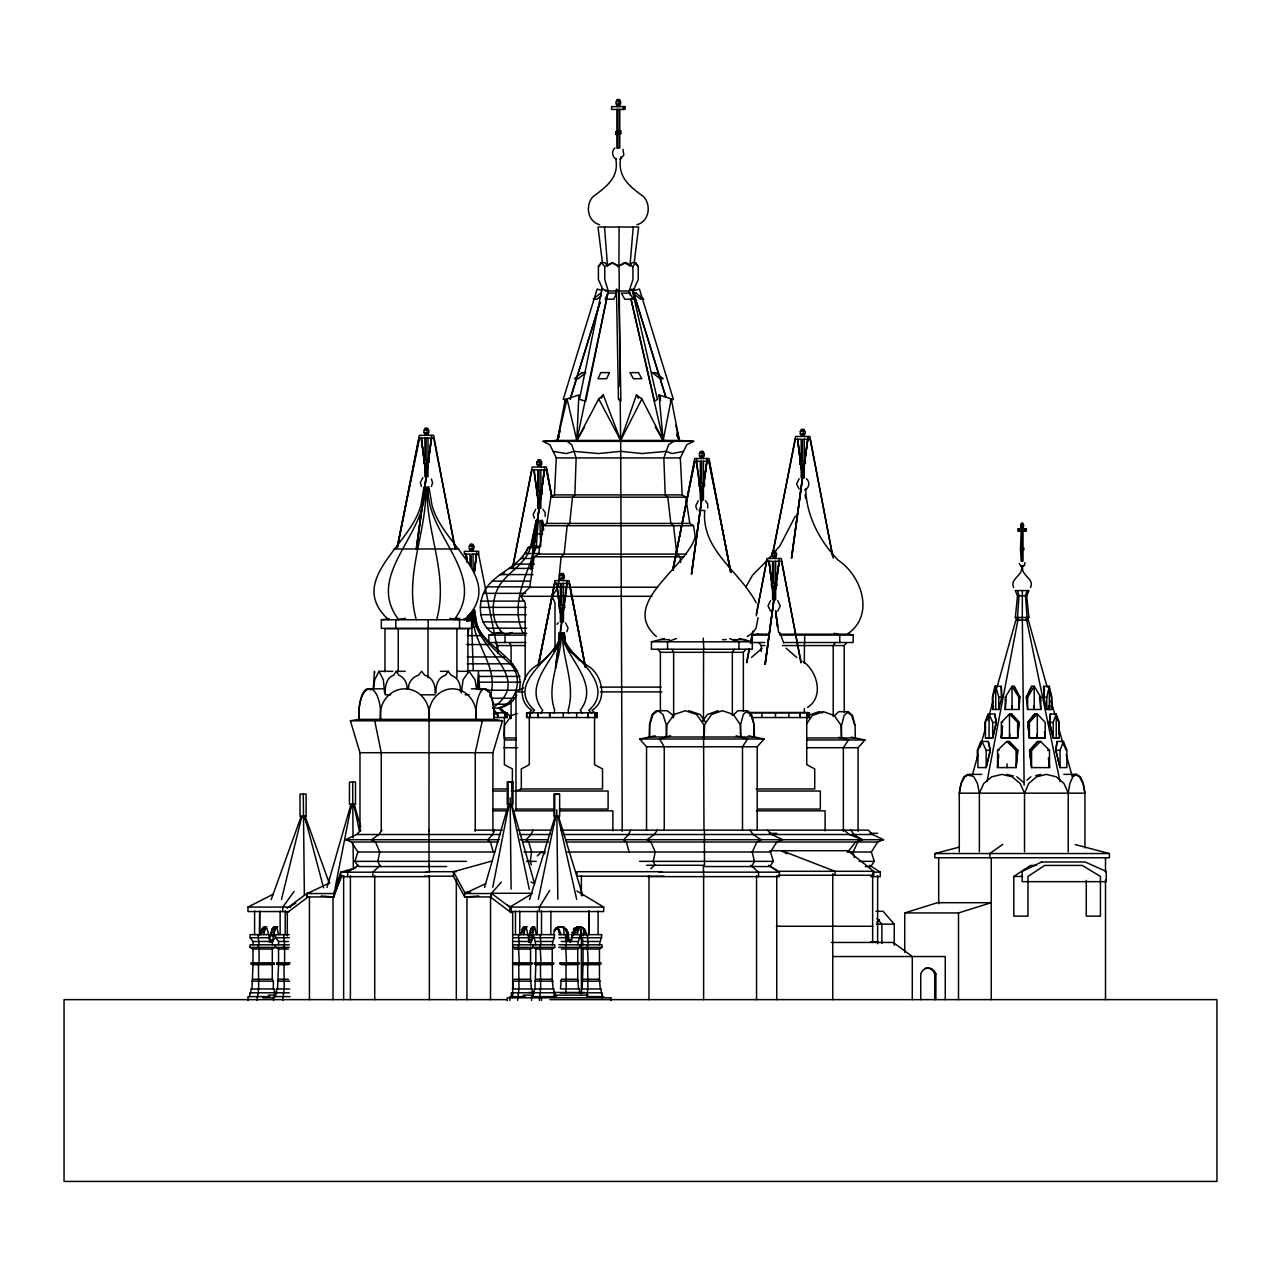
<?xml version="1.0" encoding="UTF-8"?>
<svg xmlns="http://www.w3.org/2000/svg" width="1281" height="1281" viewBox="0 0 1281 1281"><rect width="100%" height="100%" fill="white"/><g stroke="black" fill="none" stroke-linecap="round" stroke-linejoin="round"><path stroke-width="1.5" d="M619.091 227.025L618.915 265.856L611.918 262.653L604.776 266.672L604.776 279.594L608.283 290.979L576.802 440.424L567.099 441.337L571.79 444.795L576.146 457.925L574.881 494.898L572.479 497.188L569.693 523.417L567.179 525.706L564.12 554.097L561.11 556.787L558.1 587.226L552.031 596.289L554.993 602.807L554.993 649.867M373.251 689.37L374.452 671.308L374.644 672.845M477.221 689.37L478.437 671.308L479.638 689.37M491.344 893.273L491.312 897.741L511.311 912.761L511.343 908.293L491.344 893.273L532.255 893.273M649.323 737.007L649.483 724.47L652.125 714.494L656.288 710.699M841.361 737.952L841.521 725.414L844.163 715.439L848.326 711.66L852.473 715.439L855.116 725.414L855.292 737.952L806.982 737.952M1022.366 590.557L1022.286 619.972M561.286 632.766C561.927 658.994 545.578 684.006 554.705 710.282L553.952 713.245M429.055 866.548L428.959 830.136M703.573 648.81L703.461 721.283M804.452 642.085L804.34 663.286M373.54 689.37L374.692 679.795L379.016 671.308L392.787 671.308M425.788 486.956C427.39 531.663 403.579 575.329 416.293 619.748M504.074 736.159L504.458 725.414L511.599 715.439L517.22 713.549M666.536 737.007L667.001 724.47L674.142 714.494L685.367 710.699L696.592 714.494L703.733 724.47L704.198 737.007L704.646 724.47L711.563 714.494L722.436 710.699L733.308 714.494L740.226 724.47L740.674 737.007L740.658 724.47L743.3 714.494L747.447 710.699L751.595 714.494L754.237 724.47L754.413 737.007L649.579 737.007L649.787 724.47L652.974 714.494L657.97 710.699L667.145 710.699L672.157 714.494L673.214 717.808M461.304 692.989L463.065 679.795L469.054 671.308L475.043 679.795L476.628 689.37M525.178 679.266L525.178 602.807L520.839 596.289L529.742 587.226L534.177 556.787L538.612 554.097L543.112 525.706L546.811 523.417L550.894 497.188L554.449 494.898L556.306 457.925L549.885 444.795L542.984 441.337L557.267 440.424L679.362 440.424L693.645 441.337L686.744 444.795L680.323 457.925L682.181 494.898L685.719 497.188L689.802 523.417L693.517 525.706L695.615 538.965M1021.293 565.786C1024.464 575.393 1009.22 578.404 1013.671 587.531M470.255 613.567L469.759 621.125M538.244 520.342L536.307 546.266C527.452 573.984 509.39 603.463 523.032 633.31M560.245 632.766L559.685 642.309C550.414 663.67 523.785 686.312 542.728 710.282L540.726 713.245M615.713 158.7C619.588 177.707 605.673 187.17 592.863 196.794C585.129 205.52 587.499 221.533 599.684 224.719M436.084 692.989C435.364 685.751 437.894 677.489 445.484 675.151L448.254 671.308L451.024 675.151C457.781 677.313 461.096 684.422 460.311 691.18M998.604 754.189L997.547 767.607L1016.073 767.607L1017.819 750.346L1009.172 741.443L1006.802 741.443L997.547 750.346L997.547 767.607L998.588 756.094M408.559 689.37C407.774 682.805 412.482 676.992 418.583 675.151L421.625 671.308L424.651 675.151C432.53 677.249 435.876 685.399 434.98 692.989M559.573 632.766L558.788 642.309L553.664 651.148M559.525 632.766L558.724 642.309L556.995 644.551M1001.342 737.904L1002.447 726.247L1001.342 737.904L1017.642 737.904L1018.955 722.356L1011.638 713.997L1009.492 713.997L1001.342 722.356L1001.342 737.904L1017.642 737.904L1019.035 722.356L1011.638 713.997M532.031 934.65L531.407 942.127L528.749 942.127L529.373 934.65M526.747 633.31L493.025 633.31C477.429 623.623 477.221 600.709 487.132 586.858C498.597 571.518 520.07 566.218 527.916 547.676L530.75 546.266L540.79 546.266L539.845 520.342M633.23 227.025L629.98 265.856L624.455 262.653L617.522 266.672L626.009 262.653L632.942 266.672L632.942 279.594L629.147 290.979L630.028 294.87L629.115 290.899L631.933 289.058L657.361 399.368L654.559 401.209L630.909 298.649M1005.265 709.482L1005.265 697.264L1012.038 686.296L1014.152 686.296L1019.948 697.264L1018.843 709.482L1005.265 709.482L1006.209 699.01M1006.802 767.607L1007.154 763.876M1009.812 734.269L1009.492 737.952L1009.492 713.997L1017.642 722.356L1017.642 737.904M1012.39 705.735L1012.038 709.61L1012.038 686.296L1018.843 697.264L1018.843 709.482M1009.172 741.443L1017.626 750.346L1016.073 767.607L1016.073 750.346L1006.802 741.443M424.635 486.956C428.078 534.289 364.044 574.48 398.727 619.748M559.285 632.766L558.404 642.309C552.527 651.997 544.601 660.243 534.946 666.568C520.983 675.663 516.291 700.963 531.807 710.282L528.669 713.245M1017.322 619.972L1015.353 617.474L1017.498 595.745L1015.225 590.557L1028.995 590.557L1026.722 595.745L1028.867 617.474L1026.898 619.972M273.477 934.65L272.741 942.127L269.602 942.127L270.339 934.65L273.846 934.65L275.207 928.965L277.769 926.723M521.127 934.65L522.28 928.965L524.457 926.723L526.651 928.965L527.804 934.65M523.785 934.65L524.954 928.965L527.131 926.723M529.613 934.65L530.782 928.965L532.96 926.723L535.138 928.965L536.307 934.65M532.175 926.98L534.85 926.98L532.288 934.65L513.361 934.65M574.609 934.65L575.761 928.965L577.939 926.723L580.133 928.965L581.286 934.65M577.267 934.65L578.42 928.965L580.613 926.723M583.095 934.65L584.248 928.965L582.839 927.732L578.291 926.723L573.552 928.965L579.524 926.723L578.291 926.723M1059.243 737.904L1053.206 737.904L1049.443 722.356L1050.388 713.997L1056.233 713.997L1059.243 722.356L1059.243 737.904L1053.206 737.904L1049.411 722.356L1050.388 713.997M536.915 520.342L532.64 546.266L530.414 547.676C525.306 564.889 507.196 572.111 498.581 586.858C491.264 601.189 490.271 621.813 503.193 633.31M260.716 934.65L262.077 928.965L264.639 926.723L267.217 928.965L268.578 934.65M263.854 934.65L264.575 930.582L266.864 926.98L263.726 926.98M270.707 934.65L272.068 928.965L274.63 926.723L277.208 928.965L278.569 934.65M634.207 262.653L638.627 227.025L598.003 227.025L602.422 262.653M423.979 486.956L421.753 499.942C417.126 542.231 343.436 578.099 388.575 619.748M416.213 548.909L431.521 438.102L416.517 548.941M416.421 548.86L431.745 435.332M467.229 621.317L467.789 617.378M474.13 571.886L476.596 554.097L474.546 571.999M467.341 621.397L468.382 615.424M474.226 571.966L476.82 551.326M467.661 621.429L468.494 615.504M530.638 568.684L544.409 469.823L531.055 568.796M530.734 568.764L544.521 469.903M555.538 666.504L567.211 580.613M555.458 668.442L567.307 583.415M691.356 574.048L706.952 461.256L691.676 574.08M691.564 574L707.16 458.502M764.981 664.134L779.2 561.254L765.301 664.182M765.189 664.102L779.424 558.484M791.402 557.956L807.815 439.239L791.722 557.988M791.61 557.924L808.039 436.485M1063.47 741.443L1060.044 750.346L1060.044 767.607L1055.832 750.346L1057.081 741.443L1063.47 741.443L1066.897 750.346L1066.897 767.607L1060.044 767.607L1055.752 750.346L1057.081 741.443M536.387 520.342L531.167 546.266L528.461 547.676L525.306 553.52M545.162 516.435L545.162 512.48L542.936 509.278M707.704 507.868L707.704 503.913L705.479 500.727M530.75 546.266L536.243 520.342M468.061 621.125L468.654 617.41M1068.242 851.849L1068.242 793.179L1069.859 783.508L1072.838 776.782L1076.6 774.381L1080.347 776.782L1083.326 783.508L1084.943 793.179L1084.943 847.942M474.562 609.724C470.687 646.633 527.26 654.191 519.333 690.235L486.059 690.235M567.771 934.65L566.842 935.803L567.643 939.902L570.365 942.127L572.639 935.803L571.726 934.65M987.027 781.49L1017.915 619.972M468.942 628.475L467.565 635.616L482.889 635.616M558.916 436.917L557.267 440.424L565.369 398.903M655.231 426.941L663.142 440.424L659.026 394.932L671.26 398.903L663.142 440.424L673.614 441.337L668.554 444.795L663.846 457.925L665.207 494.898L667.817 497.188L670.812 523.417L673.534 525.706L676.832 554.097L680.083 556.787L680.691 562.487M335.238 887.317L351.506 804.404L349.777 812.106M492.753 887.317L509.021 804.404L507.308 812.106M758.128 617.634L756.03 628.25L752.539 633.07L747.255 636.609M397.206 547.099L419.079 438.102L433.699 438.134L455.428 549.213M397.334 547.131L419.511 438.214M397.526 547.179L419.287 435.332L433.602 435.332L454.739 547.323M512.56 567.179L531.951 469.823L537.78 469.871L537.78 492.048L536.611 492.384L536.739 494.93L538.596 494.93M512.864 567.243L532.175 467.053L537.78 467.053L537.78 464.491M538.148 665.127L554.545 583.383L560.373 583.431L560.373 605.593L559.205 605.945L559.333 608.475L561.19 608.475M538.452 665.207L554.657 583.415L538.965 663.286M673.053 570.365L694.702 458.502L709.017 458.502L730.538 572.447M746.567 662.501L749.193 648.843M750.474 643.03L752.7 631.325M756.334 613.839L766.759 561.254L772.571 561.302L772.571 583.463L771.418 583.816L771.546 586.362L773.404 586.362M746.887 662.565L749.497 648.907M750.778 643.11L753.004 631.389M756.254 615.857L766.967 558.484L772.571 558.484L772.571 555.922M772.459 554.113L795.373 439.239L801.201 439.287L801.201 461.464L800.033 461.817L800.161 464.346L802.018 464.346M772.763 554.193L795.581 436.485L801.201 436.485L801.201 433.923L800.289 433.923M538.34 899.374L555.618 816.461M466.892 621.125L467.693 617.41M490.063 696.672C500.471 666.024 470.047 642.037 472.913 611.645M553.792 824.163L555.522 816.461M553.792 934.65C553.792 924.674 568.316 924.674 568.316 934.65M572.255 934.65L574.769 928.965M1046.785 709.482L1046.785 697.264L1049.331 686.296L1043.631 686.296L1043.807 697.264L1046.785 709.482L1049.331 709.61L1051.797 709.482L1051.797 697.264L1049.331 686.296L1049.331 709.61L1048.37 705.735M558.884 436.789L557.267 440.424L567.035 398.903L578.868 394.932L576.802 440.424L584.632 426.941M985.441 737.904L992.695 737.904L996.33 722.356L994.713 713.997L989.06 713.997L985.441 722.356L985.441 737.904L992.695 737.904L996.362 722.356L994.713 713.997M992.407 705.991L992.407 697.264L994.889 686.296L1001.246 686.296L1001.694 697.264L998.796 709.482L992.759 709.482L993.576 705.991M988.227 741.443L990.245 750.346L986.162 767.607L977.915 767.607L977.915 750.346L982.047 741.443L988.227 741.443L990.341 750.346L986.162 767.607L986.162 750.346L982.047 741.443M281.484 899.374L301.82 816.461M436.597 619.748C449.311 575.329 425.5 531.663 427.101 486.956M998.796 709.482L998.796 697.264L995.737 686.296L992.759 697.264L992.759 709.482M972.087 775.854L978.043 754.685M980.205 746.983L985.617 727.736M987.795 720.05L993.207 700.803M996.986 687.321L1015.929 619.972L1028.275 619.972L1047.217 687.321M327.007 887.477L350.978 804.404L354.213 804.404L360.746 827.062M484.538 887.477L508.509 804.404M492.913 831.369L492.913 752.716L502.504 720.787L493.938 719.346L358.952 719.346L350.386 720.787L359.977 752.716L359.977 831.369M529.597 899.534L555.073 816.461L559.653 816.461L559.653 794.076L553.92 794.076L553.92 816.461M570.237 399.304L600.084 302.316L570.157 398.807M557.267 440.424L560.197 430.96M582.839 939.902L582.15 942.127L581.222 937.18M446.653 866.548L358.456 866.548L354.917 861.36L357.831 852.009L351.474 842.001L345.662 839.712L356.598 834.507L360.906 830.136M1027.154 590.557L1025.489 595.745L1027.074 617.474L1025.633 619.972M427.518 872.153L340.73 872.217L340.73 876.7L333.749 897.453L333.749 892.969L340.73 872.217L355.91 867.845M630.909 298.745L663.142 440.424L641.893 398.903L636.449 394.932L620.661 440.424L622.246 831.353M271.156 899.678L301.179 816.461L305.198 816.461L329.233 883.041M987.987 713.997L984.977 722.356L984.977 732.075M1053.206 737.904L1053.206 722.356L1056.233 713.997L1056.233 737.952M528.124 934.65L528.749 942.127M581.11 935.803L581.526 934.65M1030.532 587.531C1035 578.404 1019.756 575.393 1022.927 565.786M980.75 741.443L977.323 750.346L977.323 759.937M333.765 895.147L342.123 875.307M268.866 934.65L269.602 942.127M1024.528 851.849L1024.528 793.179L1028.755 783.508L1036.569 776.782L1046.385 774.381L1056.201 776.782L1064.015 783.508L1068.242 793.179M494.69 830.136L492.737 834.507L487.789 839.712L490.415 842.001L493.297 852.009M532.976 830.136L531.023 834.507L526.059 839.712L528.701 842.001L531.583 852.009L530.254 861.36L531.327 864.819M630.588 830.136L628.619 834.507L623.671 839.712L626.297 842.001L629.179 852.009M979.389 851.849L979.389 793.179L983.744 783.508L991.814 776.782L1001.95 774.381L1012.086 776.782L1020.156 783.508L1024.528 793.179M850.856 830.136L854.027 834.507L862.049 839.712L857.79 842.001L853.114 852.009L854.411 857.613M534.946 988.948L535.842 964.689L534.257 962.832L553.824 962.832L552.239 964.689L535.842 964.689M579.476 992.791L579.476 988.948L560.454 988.948L561.334 979.26L577.731 979.26L578.612 988.948M582.166 988.948L583.047 964.689L581.462 962.832L601.029 962.832L599.444 964.689L583.047 964.689M1026.513 697.264L1031.701 686.296L1034.231 686.296L1040.796 697.264L1040.796 709.482L1027.634 709.482L1026.321 697.264L1031.701 686.296M695.071 537.363C686.024 567.947 618.643 603.799 656.464 636.609M431.409 486.492L432.578 482.729L431.409 478.966M566.875 631.757L568.043 628.01L565.513 622.838M795.325 516.163L779.937 545.866L774.957 551.535M751.787 866.548L754.397 861.36L752.251 852.009L756.911 842.001L761.17 839.712L753.148 834.507L749.993 830.136M556.354 645.96C543.544 664.118 508.093 686.84 534.561 710.282L531.711 713.245M641.893 398.903L620.661 440.424L598.723 398.903L603.255 394.932L620.661 440.424L620.164 398.583M598.723 398.903L576.802 440.424L567.035 398.903M496.019 712.476L492.865 707.865C502.504 709.306 512.496 703.749 516.739 695.055M251.957 988.948L252.998 964.689L251.14 963.985L251.14 962.832L274.166 962.832L274.166 963.985L272.293 964.689L252.998 964.689M277.513 988.948L278.553 964.689L276.68 963.985L276.68 962.832L289.858 962.832M745.958 586.81L752.571 575.153L767.495 560.037M601.285 398.295L603.255 394.932M1027.634 709.482L1027.634 697.264L1034.231 686.296L1034.231 709.61L1033.815 705.735M549.629 890.503L539.429 907.076L539.429 911.56M734.221 649.307L732.332 652.301L732.332 715.374M835.084 642.582L833.21 645.576L833.21 716.367M704.39 830.136L704.47 866.548L769.849 866.548L773.404 861.36L770.489 852.009L776.846 842.001L782.643 839.712L771.706 834.507L767.399 830.136M865.299 866.548L870.728 866.548L874.266 861.36L871.352 852.009L877.709 842.001L883.506 839.712L872.585 834.507L868.278 830.136L560.854 830.136M531.327 940.222L532.96 937.724L513.361 937.724M552.239 944.802L554.673 934.65L533.392 934.65L535.842 944.802M577.731 944.802L580.165 934.65L571.07 934.65M599.444 944.802L601.878 934.65L580.613 934.65L583.047 944.802M602.823 289.362L598.403 279.594L598.403 266.672L601.045 262.653M629.98 265.856L632.093 262.653L635.584 262.653L638.226 266.672L638.226 279.594L633.07 290.979L665.88 396.918M632.942 266.672L635.584 262.653M381.882 830.136L378.952 834.507L371.522 839.712L375.461 842.001L379.784 852.009L377.799 861.36L380.217 866.548M657.297 830.136L654.367 834.507L646.937 839.712L650.892 842.001L655.215 852.009L653.23 861.36L654.831 864.819M702.404 721.619L707.336 714.494L718.209 710.699M806.502 723.989L812.426 715.439L823.299 711.66L834.171 715.439L841.105 725.414L841.553 737.952M454.163 619.748C488.846 574.48 424.812 534.289 428.254 486.956M294.118 891.416L282.765 907.076L282.765 911.56M562.759 926.98L558.116 926.98L553.904 930.582L555.137 930.582M521.559 558.5L523.433 556.002M272.293 944.802L272.293 941.471L275.159 937.724L275.159 934.65M847.814 852.009L855.612 842.001L862.721 839.712L849.335 834.507L844.051 830.136M570.365 942.127L568.075 935.803L568.988 934.65L558.9 934.65M598.403 266.672L601.59 262.653L604.968 262.653L607.514 265.856L613.215 262.653M1044.559 732.075L1045.2 737.904L1029.412 737.904L1027.794 722.356L1034.712 713.997L1037.306 713.997L1045.2 722.356L1045.2 737.904L1029.412 737.904L1027.73 722.356L1034.712 713.997M743.364 711.435L743.364 652.301L745.926 649.307M844.243 712.444L844.243 645.576L846.789 642.582M876.925 922.288L879.39 919.438M768.728 558.628L771.226 555.794M491.888 861.056L453.458 871.704L464.683 892.473L464.667 896.94L491.28 896.94L491.28 893.546L501.319 882.113M757.199 830.392L757.199 746.775L764.116 739.025L748.552 735.822M858.078 831.353L858.078 747.72L864.995 739.97L851.369 737.167M1040.54 741.443L1031.573 750.346L1031.573 767.607L1029.684 750.346L1037.69 741.443L1040.54 741.443L1049.507 750.346L1049.507 767.607L1031.573 767.607L1029.492 750.346L1037.69 741.443M614.912 147.923C611.245 150.854 612.03 157.483 616.529 159.18M762.179 648.186L751.467 657.505M1029.412 737.904L1029.412 722.356L1037.306 713.997L1037.306 737.952L1036.905 734.269M464.314 619.748C509.454 578.099 435.764 542.231 431.137 499.942L428.911 486.956M422.842 477.557L420.312 482.729L421.481 486.492M535.714 509.278L533.184 514.45L534.353 518.213M556.947 624.247L558.308 622.838M698.257 500.727L695.727 505.899L696.896 509.646M799.136 478.694L796.606 483.866L799.136 489.054M770.522 600.709L767.992 605.881L770.522 611.053M777.727 611.053L780.257 605.881L777.727 600.709M405.308 671.308L396.277 671.308L393.795 675.151C385.725 678.065 384.957 687.449 385.213 694.798L390.753 694.798M537.283 855.932L541.415 852.009L544.809 853.883M380.217 865.267L372.899 872.153L372.899 876.636M650.812 868.71L654.479 865.267M733.821 714.494L737.968 710.699L747.447 710.699M834.7 715.439L838.847 711.66L848.326 711.66M1026.962 780.145L1030.869 776.782M807.542 707.48C824.34 696.736 817.278 671.084 802.995 661.412M600.645 293.093L593.231 299.194L597.106 299.194L601.542 295.527M510.751 568.412L514.946 565.177M287.072 908.293L307.072 893.273L310.963 893.273M287.104 912.761L307.104 897.741L307.072 893.273M1002.735 844.387L989.829 853.546L989.829 857.758M501.768 574.577L504.762 572.527M514.129 949.029L530.526 949.029L532.992 947.364L532.992 944.802L513.329 944.802M552.239 949.029L554.705 947.364L554.705 944.802L533.36 944.802L533.36 947.364L535.842 949.029L552.239 949.029L552.239 962.832M561.334 949.029L577.731 949.029L580.197 947.364L580.197 944.802L558.868 944.802M599.444 949.029L601.926 947.364L601.926 944.802L580.581 944.802L580.581 947.364L583.047 949.029L599.444 949.029L599.444 962.832M1086.272 880.399L1086.272 916.139L1100.443 916.139L1100.443 876.428L1082.285 865.428L1044.704 865.428L1027.954 876.428L1027.954 916.139L1013.799 916.139L1013.799 876.428L1030.548 865.428L1036.473 865.428M358.456 865.267L347.695 872.153L347.695 876.636M492.865 707.865C537.796 676.128 468.846 646.008 473.746 609.724M576.898 890.968L603.719 907.076L603.719 911.56L509.854 911.56L509.854 907.076L531.647 893.994M289.01 907.188L295.815 903.137M272.293 949.029L275.207 947.364L275.207 944.802L250.099 944.802L250.099 947.364L252.998 949.029L272.293 949.029L272.293 962.832M620.1 159.18L623.799 155.065L622.982 149.333M804.628 489.95C809.32 488.429 810.281 481.576 806.341 478.694M981.71 774.381L969.333 774.381L964.817 776.782L961.214 783.508L959.277 793.179L959.277 851.849M1071.877 775.982L1074.887 774.381L1079.403 776.782L1082.989 783.508L1084.943 793.179L959.277 793.179L960.894 783.508L963.872 776.782L967.619 774.381L970.117 775.982M515.971 809.432L515.971 691.9L523.641 687.913M288.737 911.56L247.97 911.56L247.97 907.076L272.917 894.346M636.929 224.719C649.131 221.533 651.485 205.52 643.767 196.794C629.788 186.482 616.994 177.274 620.805 156.858M333.749 896.94L307.136 896.94L307.136 893.546L329.874 882.833M485.643 883.65L464.667 893.546L491.28 893.546M514.129 964.689L530.526 964.689L532.111 962.832L512.544 962.832M561.334 964.689L577.731 964.689L579.316 962.832L559.749 962.832M275.127 927.732L277.032 926.98L273.718 926.98M1021.678 550.59L1020.573 550.59L1020.493 548.604L1021.181 531.039M1021.918 531.039L1021.918 548.044L1023.647 547.804L1023.727 549.789L1021.918 550.061L1021.918 561.078M1021.918 548.044L1023.647 547.804M1020.573 550.59L1021.181 561.078L1023.023 561.078L1023.023 550.061M1021.918 550.061L1023.727 549.789M512.24 632.398L505.018 635.104L505.018 642.502M676.592 638.45L667.561 641.813L667.561 649.227M594.544 716.8L594.544 764.725L602.518 768.888L602.518 788.968L521.303 788.968L515.715 791.034L608.107 791.034L608.107 809.064L559.733 809.064M808.215 715.439L819.087 711.66L822.706 712.909M615.761 131.943L618.611 131.591L615.761 131.943L615.889 134.473L617.634 134.473M618.018 109.413L618.018 131.222L620.757 130.918L620.885 133.448L618.018 133.8L618.018 147.923M618.018 131.222L620.757 130.918M615.889 134.473L618.611 134.169M618.018 133.8L620.885 133.448M904.738 912.937L937.484 902.705L991.254 902.705L958.508 912.937L904.738 912.937L904.738 952.343M670.587 735.694L659.539 739.025L664.247 746.775L664.247 830.392M426.765 460.327L423.739 460.664L423.867 463.21L425.724 463.21M426.125 438.15L426.125 459.959L429.039 459.639L429.167 462.185L426.125 462.537L426.125 476.644M426.125 459.959L429.039 459.639M423.867 463.21L426.765 462.905M426.125 462.537L429.167 462.185M552.031 497.108L546.699 469.823L539.013 469.871L539.013 491.68L541.927 491.36L542.055 493.906L539.013 494.258L539.013 508.365M539.013 491.68L541.927 491.36M536.739 494.93L537.78 494.626L537.78 508.365L540.87 508.365L540.87 494.258M539.013 494.258L542.055 493.906M702.18 483.481L699.154 483.834L699.282 486.364L701.139 486.364M701.556 461.304L701.556 483.113L704.454 482.809L704.598 485.339L701.556 485.691L701.556 499.814M701.556 483.113L704.454 482.809M699.282 486.364L702.18 486.059M701.556 485.691L704.598 485.339M833.242 558.148L810.104 439.239L802.418 439.287L802.418 461.096L805.333 460.792L805.461 463.322L802.418 463.674L802.418 477.781M802.418 461.096L805.333 460.792M800.161 464.346L801.201 464.042L801.201 477.781L804.276 477.781L804.276 463.674M802.418 463.674L805.461 463.322M585.561 667.209L569.276 583.383L561.59 583.431L561.59 605.224L564.505 604.92L564.633 607.45L561.59 607.802L561.59 621.925M561.59 605.224L564.505 604.92M559.333 608.475L560.373 608.171L560.373 621.925L563.464 621.925L563.464 607.802M561.59 607.802L564.633 607.45M801.201 662.613L781.49 561.254L773.804 561.302L773.804 583.095L776.718 582.791L776.846 585.321L773.804 585.673L773.804 599.796M773.804 583.095L776.718 582.791M771.546 586.362L772.571 586.041L772.571 599.796L775.662 599.796L775.662 585.673M773.804 585.673L776.846 585.321M631.453 289.986L634.591 289.058M670.187 400.296L673.406 399.368L639.459 289.058L633.022 290.899L659.363 376.486M1075.239 844.579L1109.394 853.546L1109.394 857.758L934.826 857.758L934.826 853.546L959.485 847.077M526.011 642.502L488.878 642.502L488.878 635.104L500.086 632.254M757.904 633.679L752.283 635.104L752.315 649.227L651.421 649.227L651.421 641.813L664.503 638.498M428.991 831.369L429.039 719.346A26.212 24.579 -90 0 0 404.796 688.826A26.212 24.579 -90 0 0 380.553 719.346L374.725 720.787L381.258 752.716L381.258 831.369M1035.785 775.581L1040.7 774.381M426.045 473.81L421.369 438.102L425.997 475.811M533.809 469.919L538.66 503.545M546.266 469.919L551.919 497.14M696.352 461.368L701.46 496.964M801.265 467.037L797.663 439.239L801.217 469.038M708.809 461.368L730.955 572.335M466.012 554.193L467.501 562.023M560.389 613.167L556.514 583.415L560.55 611.085M569.276 583.383L585.241 667.273M773.035 590.941L769.032 561.254L773.132 595.008M478.582 554.161L498.325 653.486M646.537 830.392L646.537 746.775L639.619 739.025L655.183 735.822M683.526 451.36L672.077 453.554L666.2 451.36L642.277 453.554L620.821 451.36L598.419 453.554L573.968 451.36L566.218 453.554L553.088 451.36M1022.11 566.762L1024.464 565.449L1024.88 562.583M405.356 618.307L395.781 619.748L395.781 628.331M463.706 618.947L471.552 619.748L471.552 628.331L381.338 628.331L381.338 619.748L389.184 618.947M478.742 895.979L466.957 896.94L466.957 999.644M464.683 892.473L470.607 892.056M558.612 816.461L554.753 816.413L554.753 794.044L558.612 794.076M624.455 262.653L626.009 262.653M605.128 290.979L629.147 290.979M423.995 430.224L428.847 430.224L428.847 432.77L423.995 432.77M800.289 431.361L801.201 431.361L801.201 429.439L804.276 429.439L804.276 431.361M542.984 441.337L693.645 441.337M699.41 453.378L704.262 453.378L704.262 455.94L699.41 455.94M556.306 457.925L680.323 457.925M536.867 461.945L541.719 461.945L541.719 464.491L536.867 464.491M800.033 461.817L801.89 461.817M536.611 492.384L538.468 492.384M554.449 494.898L682.181 494.898M550.894 497.188L685.719 497.188M698.994 510.495L704.742 510.495C701.059 550.558 740.002 571.262 756.126 602.711M546.811 523.417L689.802 523.417M543.112 525.706L693.517 525.706M534.145 533.889L542.68 533.889M527.916 547.676L539.285 547.676M1020.493 548.604L1021.598 548.604M394.052 548.973L458.838 548.973M524.586 553.52L539.909 553.52M771.674 553.36L776.526 553.36L776.526 555.922L771.674 555.922M538.612 554.097L686.472 554.097M534.177 556.787L683.814 556.787M520.646 558.5L532.752 558.5M515.17 564.104L534.433 564.104M509.294 568.412L532.688 568.412M499.846 574.577L532.944 574.577M492.032 581.126L530.286 581.126M771.418 583.816L773.276 583.816M487.132 586.858L530.702 586.858M529.742 587.226L657.505 587.226M483.513 593.359L525.514 593.359M1017.498 595.745L1026.722 595.745M520.839 596.289L651.981 596.289M480.903 601.109L524.489 601.109M559.205 605.945L561.062 605.945M480.327 607.37L526.267 607.37M480.903 614.704L526.395 614.704M467.309 617.41L475.731 617.41M1015.353 617.474L1028.867 617.474M381.338 619.748L471.552 619.748M482.825 621.909L525.354 621.909M471.664 613.567L471.76 626.681L477.941 626.681M486.86 628.186L526.731 628.186M563.016 632.766L564.056 642.309C572.975 663.75 598.435 686.408 580.277 710.282L582.182 713.245M758.368 634.175L768.28 634.175M779.617 634.175L847.109 634.175C875.195 615.777 861.969 575.842 837.982 560.037C819.712 540.902 806.101 515.49 805.749 488.557M488.878 635.104L526.011 635.104M752.283 635.104L768.44 635.104M779.889 635.104L853.178 635.104L853.178 642.502L783.7 642.502M659.811 639.651L669.403 639.651M722.5 639.651L726.247 639.651M732.444 639.651L736.271 639.651M737.055 639.651L745.558 639.651M651.421 641.813L752.315 641.813L739.233 638.498M752.283 642.502L764.853 642.502M466.796 644.551L490.319 644.551M495.267 642.582L497.829 645.576L525.018 645.576M758.688 642.582L761.234 645.576L765.029 645.576M782.467 645.576L844.243 645.576M657.81 649.307L660.372 652.301L743.364 652.301M467.229 656.945L505.387 656.945M467.149 663.814L512.672 663.814M467.373 670.668L517.556 670.668M440.424 671.308L448.254 671.308M457.573 671.308L469.054 671.308M478.902 676.432L519.958 676.432M479.014 682.181L520.743 682.181M600.245 687.112L661.172 687.112M370.513 689.915A26.212 9.095 -90 0 0 358.952 719.346A26.212 10.953 -90 0 1 369.761 688.826L382.955 688.826M471.344 688.826L484.971 688.826A26.212 9.095 -90 0 1 493.938 719.346A26.212 10.953 -90 0 0 489.983 694.574M515.971 691.9L523.673 691.9M600.389 691.9L661.813 691.9M421.625 694.798L435.124 694.798M465.131 694.798L469.054 694.798M998.796 697.264L1001.694 697.264M1005.265 697.264L1006.37 697.264M1018.843 697.264L1019.948 697.264M1026.321 697.264L1027.634 697.264M1040.796 697.264L1039.467 697.264L1040.796 709.482M1046.785 697.264L1043.807 697.264L1043.631 686.296L1044.591 690.187M491.68 698.273L515.01 698.273M493.057 704.214L508.893 704.214M747.464 712.476L807.67 712.476M493.97 712.796L507.084 712.796L507.084 717.536L493.97 717.536M493.409 714.013L497.076 714.013M752.139 717.536L809.432 717.536L809.432 712.796L750.106 712.796L750.106 715.951M350.386 720.787L502.504 720.787M989.06 737.952L989.06 713.997L992.695 722.356L996.362 722.356M1001.342 722.356L1002.751 722.356M1017.642 722.356L1019.035 722.356M1027.73 722.356L1029.412 722.356M1049.411 722.356L1053.206 722.356M503.993 737.952L515.891 737.952M639.619 739.025L764.116 739.025M504.778 739.97L516.435 739.97M807.094 739.97L864.995 739.97M646.537 746.775L757.199 746.775M503.689 747.72L517.604 747.72M806.79 747.72L858.078 747.72M986.162 750.346L990.245 750.346M997.547 750.346L999.116 750.346M1016.073 750.346L1017.626 750.346M1029.684 750.346L1031.573 750.346M1047.634 750.346L1049.507 750.346M1055.832 750.346L1060.044 750.346M359.977 752.716L492.913 752.716M1063.822 774.381L1076.6 774.381M352.675 782.018L353.028 837.886M492.416 788.968L508.221 788.968M756.158 788.968L814.732 788.968L814.732 768.888L806.742 764.725L806.742 716.8M492.929 791.034L505.707 791.034M511.359 791.034L515.138 791.034M758.08 791.034L820.32 791.034L820.32 809.064L758.08 809.064M303.277 794.076L304.366 895.259M492.929 809.064L505.707 809.064M515.715 809.064L553.792 809.064M493.089 810.825L507.404 810.825M512.496 810.825L554.049 810.825M559.941 810.825L612.878 810.825L612.878 830.905M756.43 810.825L825.092 810.825L825.092 830.905M474.771 830.136L502.344 830.136M517.668 830.136L550.894 830.136M769.273 833.339L776.75 833.339M870.135 833.339L877.629 833.339M356.598 834.507L500.391 834.507M519.542 834.507L550.942 834.507M562.887 834.507L872.585 834.507M345.662 839.712L499.27 839.712M520.326 839.712L547.98 839.712M565.898 839.712L883.506 839.712M351.474 842.001L498.069 842.001M522.952 842.001L548.62 842.001M566.538 842.001L855.612 842.001M857.79 842.001L877.709 842.001M770.057 850.728L847.814 850.728L873.738 871.288L873.738 875.259L778.175 875.259M357.831 852.009L494.786 852.009M523.929 852.009L545.514 852.009M567.355 852.009L770.489 852.009M847.189 852.009L871.352 852.009M934.826 853.546L1109.394 853.546M354.917 861.36L466.476 861.36M526.427 861.36L536.227 861.36M639.571 861.36L773.404 861.36M859.071 861.36L874.266 861.36M646.569 865.267L703.317 865.267L703.733 876.636M873.738 871.288L778.175 871.288L769.753 866.148M343.644 871.704L347.551 871.704M426.237 871.704L456.356 871.704M662.101 871.704L576.978 871.704L576.978 876.188L664.086 876.188M658.866 872.153L779.456 872.153L779.456 876.636L647.161 876.636M872.713 872.153L880.319 872.153L880.319 876.636L870.808 876.636M424.283 876.188L453.458 876.188L464.683 896.94M1013.799 876.428L1022.654 876.428M340.73 876.7L429.471 876.636M307.136 893.546L333.749 893.546M247.97 907.076L290.723 907.076M509.854 907.076L603.719 907.076M876.044 911.319L883.105 911.319L894.25 924.161L894.25 945.346M876.316 924.161L894.25 924.161M776.334 926.259L872.649 926.259M523.673 926.98L526.347 926.98M558.116 926.98L559.349 926.98M576.594 926.98L581.398 926.98M262.845 927.732L265.984 927.732M272.837 927.732L275.975 927.732M522.936 927.732L525.61 927.732M531.439 927.732L534.097 927.732M556.514 927.732L557.731 927.732M561.526 926.98L564.377 927.732M574.977 927.732L579.076 927.732M580.005 926.98L582.839 927.732M262.077 928.965L265.215 928.965M272.068 928.965L275.207 928.965M522.28 928.965L524.954 928.965M530.782 928.965L533.44 928.965M555.073 928.965L556.306 928.965M555.826 927.732L558.5 928.965L560.998 934.65M563.144 927.732L565.802 928.965M575.761 928.965L578.42 928.965M581.606 927.732L584.264 928.965L586.778 934.65M261.436 930.582L264.575 930.582M271.428 930.582L274.566 930.582M521.735 930.582L524.409 930.582M530.238 930.582L532.896 930.582M557.267 928.965L559.669 930.582M564.569 928.965L566.971 930.582M575.217 930.582L577.891 930.582M583.047 928.965L585.449 930.582M260.972 932.52L264.11 932.52M270.964 932.52L274.102 932.52M521.351 932.52L524.009 932.52M529.838 932.52L532.512 932.52M558.436 930.582L559.285 932.52L560.518 932.52M565.754 930.582L566.602 932.52L567.835 932.52M571.518 932.52L572.751 932.52M574.833 932.52L577.491 932.52M584.216 930.582L585.065 932.52L586.298 932.52M269.442 934.65L250.131 934.65L250.131 937.724L252.998 941.471L252.998 944.802M289.282 934.65L275.687 934.65L275.687 937.724L278.553 941.471L278.553 944.802M270.835 935.803L273.974 935.803M529.79 935.803L532.464 935.803M566.842 935.803L568.075 935.803M571.406 935.803L572.639 935.803M250.131 937.724L269.442 937.724M275.687 937.724L289.282 937.724M533.392 937.724L554.673 937.724M558.9 937.724L565.594 937.724L566.506 944.802M571.07 937.724L580.165 937.724M580.613 937.724L601.878 937.724M270.403 939.902L273.542 939.902M529.437 939.902L532.095 939.902M567.643 939.902L568.86 939.902M570.621 939.902L571.854 939.902M252.998 941.471L272.293 941.471M278.553 941.471L288.401 941.471M514.129 941.471L530.526 941.471L530.526 944.802M535.842 941.471L552.239 941.471M561.334 941.471L577.731 941.471M583.047 941.471L599.444 941.471M870.76 941.887L878.109 941.887M831.353 942.448L893.209 942.448L912.296 956.539L912.296 999.644M289.282 944.802L275.639 944.802L275.639 947.364L278.553 949.029L288.401 949.029M250.099 947.364L275.207 947.364M275.639 947.364L289.282 947.364M513.329 947.364L532.992 947.364M533.36 947.364L554.705 947.364M558.868 947.364L580.197 947.364M580.581 947.364L601.926 947.364M832.746 956.539L945.25 956.539L945.25 999.644M251.14 963.985L274.166 963.985M276.68 963.985L289.858 963.985M512.544 963.985L532.111 963.985M534.257 963.985L553.824 963.985M559.749 963.985L579.316 963.985M581.462 963.985L601.029 963.985M278.553 964.689L288.401 964.689M924.706 968.452A8.839 8.038 -90 0 1 934.714 973.912L935.883 973.912L935.883 999.644M252.998 979.26L272.293 979.26L273.333 981.15L273.333 988.948M278.553 979.26L288.401 979.26M514.129 979.26L530.526 979.26L531.407 988.948M535.842 979.26L552.239 979.26L553.12 988.948M583.047 979.26L599.444 979.26L600.325 988.948M251.957 981.15L273.333 981.15M277.513 981.15L289.73 981.15M531.407 981.15L513.233 981.15L513.233 988.948M534.946 981.15L553.12 981.15M560.454 981.15L578.612 981.15M582.166 981.15L600.325 981.15M289.73 988.948L276.488 988.948L276.488 992.791M512.368 988.948L532.272 988.948L532.272 992.791M581.302 988.948L601.189 988.948L601.189 992.791M273.606 992.471L277.593 992.471M528.941 992.471L534.577 992.471M553.6 992.471L584.889 992.471M289.314 992.791L249.763 992.791L249.763 996.618M560.293 992.791L602.214 992.791L602.214 996.618M268.353 995.145L276.168 995.145M523.112 995.145L532.88 995.145M553.6 995.145L588.091 995.145M270.019 996.618L247.97 996.618L247.97 1000.461M290.082 996.618L273.526 996.618L273.526 1000.461M525.306 996.618L509.854 996.618L509.854 1000.461M556.514 996.618L531.567 996.618L531.567 1000.461M586.634 996.618L603.719 996.618M262.797 997.803L274.23 997.803M507.132 999.644L64.05 999.644L64.05 1181.434L1216.95 1181.434L1216.95 999.644L549.965 999.644M509.79 804.404L508.093 804.356L508.093 781.986L511.936 782.018L511.936 804.388M321.227 895.979L333.012 896.94L333.012 999.644M455.86 618.147L459.783 618.547M449.823 618.387L459.559 619.748L459.559 628.331M797.551 439.319L801.33 468.974M696.576 458.502L696.672 461.336M421.257 438.182L425.836 473.762M534.129 469.903L538.612 505.563M768.936 561.318L773.196 592.991M556.514 583.415L560.438 611.165M429.039 719.346A26.212 23.811 -90 0 1 452.513 688.826A26.212 23.811 -90 0 1 476.004 719.346L482.296 720.787L475.251 752.716L475.251 831.369M1006.674 774.381L1013.431 775.982M694.926 461.368L672.637 570.269L694.622 461.288L709.114 461.288L730.843 572.367M847.574 633.679L853.178 635.104M838.927 737.312L848.454 739.97L843.362 747.72L843.362 831.353M736.143 735.822L747.576 739.025L742.5 746.775L742.5 830.392M601.99 290.451L597.17 289.058L563.224 399.368L566.442 400.296M688.874 710.699L700.099 714.494L705.207 721.619M834.219 633.182L839.776 635.104L839.776 642.502M729.642 638.627L738.913 641.813L738.913 649.227M531.103 882.001L534.593 883.65L511.727 804.404M969.333 774.381L973.848 776.782L977.451 783.508L979.389 793.179M1021.213 566.602L1019.196 563.56M611.918 262.653L619.075 266.672L620.02 386.622M507.564 905.171L510.959 907.188M786.854 853.819L781.874 850.728L834.988 871.288L834.988 875.259M869.559 865.267L880.319 872.153M768.696 865.267L777.919 871.176M796.782 657.505L786.07 648.186M846.629 711.66L851.625 715.439L854.811 725.414M745.766 710.699L750.762 714.494L753.404 722.804M657.97 710.699L662.966 714.494L666.152 724.47L666.36 737.007M504.602 711.66L509.614 715.439L510.671 718.769M640.42 296.76L643.382 299.194M1016.81 776.782L1023.535 782.387M557.059 927.732L558.5 928.965M750.618 865.267L758.528 872.153L758.528 876.636M579.364 660.388L570.317 651.148L565.113 642.309L564.264 632.766L565.433 642.309C571.31 651.997 579.236 660.243 588.892 666.568C602.871 675.663 607.562 700.963 592.03 710.282L595.169 713.245M396.277 671.308L398.759 675.151C404.412 677.345 407.566 683.446 406.974 689.37M591.614 713.245L588.812 710.282C611.613 690.939 586.426 664.503 570.173 651.148M500.583 707.865L505.178 712.78M565.049 642.309L567.499 645.96M503.113 712.78L498.805 707.865C517.188 702.757 523.753 677.281 510.142 663.814C494.674 649.355 474.963 635.024 474.546 611.645M876.925 918.461L881.888 924.161L881.888 943.44M635.04 262.653L638.226 266.672M601.59 262.653L604.776 266.672M564.152 642.309L564.889 643.462M636.449 394.932L638.434 398.295M671.917 649.307L673.646 652.301L673.646 717.344M509.374 642.582L511.103 645.576L511.103 663.286M1018.843 619.972L1017.514 617.474L1018.971 595.745L1017.434 590.557M379.016 671.308L383.339 679.795L384.62 692.989M1014.152 686.296L1019.74 697.264M568.252 647.481L569.084 649.099M477.365 626.681L481.864 635.616M676.864 435.172L679.362 440.424L671.26 398.903M1062.173 741.443L1066.304 750.346M660.66 398.567L659.026 394.932L660.564 400.617M676.928 434.964L679.362 440.424L675.808 425.324M1055.896 715.679L1058.779 722.356L1058.779 734.013M779.841 632.574L783.7 642.982M582.791 934.65L583.207 935.803M677.025 432.85L679.362 440.424M660.532 380.297L665.8 397.414M558.5 816.461L582.807 895.755M1051.012 700.803L1054.807 714.27M1058.586 727.736L1062.926 743.14M1066.176 754.685L1072.117 775.854M1049.972 691.788L1051.461 697.264L1051.461 705.991M323.565 887.797L304.67 816.461L305.983 822.242M1050.948 705.991L1051.797 709.482M478.534 681.172L479.35 689.37M585.065 932.52L585.561 934.65M566.602 932.52L567.083 934.65M559.285 932.52L559.781 934.65M558.036 816.461L576.706 899.374M568.748 713.245L568.107 710.282C575.938 684.118 561.895 658.882 562.455 632.766M476.964 624.824L474.37 609.724M511.295 804.404L529.277 889.238M353.78 804.404L359.497 831.401M1026.641 619.972L1059.995 781.49M832.554 556.274L809.896 436.485L802.418 436.485L802.418 433.923L805.141 433.923L805.141 431.361L802.418 431.361L802.418 429.439M800.881 662.677L781.282 558.484L773.804 558.484L773.804 555.922M585.369 667.241L569.068 580.613L561.59 580.613L561.59 578.051L564.313 578.051L564.313 575.489L561.59 575.489L561.59 573.568M551.599 497.204L546.475 467.053L539.013 467.053L539.013 464.491M703.573 735.374L703.99 830.392M542.407 520.342L543.32 526.155M703.253 638.162L703.797 649.227M542.263 520.342L543.688 530.014M805.109 494.674L805.637 498.629M775.694 610.733L778.624 632.51M775.581 610.813L777.711 626.649M775.533 612.814L776.334 618.755M776.862 622.726L777.391 626.681M696.464 461.288L701.412 498.982M564.809 642.774L564.28 638.803L564.697 642.838M474.691 615.472L475.219 619.428L474.578 615.537M467.389 562.087L466.124 554.129L467.069 562.119M1044.752 734.013L1045.2 737.904M1048.466 758.016L1049.507 767.607L1048.563 758.016M541.335 520.342L542.487 531.951M604.504 227.025L607.514 265.856M429.055 865.267L429.471 872.153M803.475 460.792L803.603 463.322M774.861 582.791L774.989 585.321M702.596 482.809L702.725 485.339M562.647 604.92L562.775 607.45M540.054 491.36L540.198 493.906M427.181 459.639L427.31 462.185M619.011 130.918L619.123 133.448M1022.542 547.804L1022.622 549.789M1001.246 686.296L1001.598 697.264M473.281 670.668L471.76 626.681M753.949 724.47L754.157 737.007M1022.35 619.972L1024.127 785.205M557.827 899.198L556.787 809.848M511.119 889.11L510.11 797.791M353.092 843.795L353.38 869.415M1105.503 857.806L1105.503 871.785M1105.503 879.775L1105.503 999.644M1025.248 528.845L1025.248 531.039M1023.023 524.858L1023.023 523.369L1021.181 523.369L1021.181 524.858M1023.023 526.859L1023.023 528.845M1023.023 531.039L1023.023 548.044M1022.43 526.859L1022.302 523.369M1021.918 523.369L1021.918 524.858M1021.918 526.859L1021.918 528.845M1021.181 526.859L1021.181 528.845M1018.971 528.845L1018.971 531.039M995.737 686.296L995.737 709.61M992.695 722.356L992.695 737.904M991.254 857.806L991.254 999.644M958.508 912.937L958.508 999.644M938.701 857.806L938.701 903.745M934.714 973.912L934.714 999.644M920.751 999.644L920.751 973.912A8.839 8.038 -90 0 1 928.309 968.036A8.839 8.038 -90 0 1 935.883 973.912M877.629 875.708L877.629 943.681M872.649 873.658L872.649 942.448M832.746 873.658L832.746 999.644M809.304 712.796L809.304 717.536M804.676 635.104L804.676 642.502M804.276 433.923L804.276 436.485M804.276 439.287L804.276 461.096M804.34 708.505L804.34 712.444M803.283 431.361L803.283 433.923M800.337 431.361L800.337 433.923M788.84 712.796L788.888 717.536M776.75 875.708L776.75 999.644M775.662 553.36L775.662 551.454L772.571 551.454L772.571 553.36M775.662 555.922L775.662 558.484M775.662 561.302L775.662 583.095M775.485 712.796L775.469 717.536M774.669 553.36L774.669 555.922M773.804 551.454L773.804 553.36M771.722 553.36L771.722 555.922M761.859 712.796L761.907 717.536M761.234 645.576L761.234 651.485M756.543 875.708L756.543 999.644M703.413 453.378L703.413 451.456L700.323 451.456L700.323 453.378M703.413 455.94L703.413 458.502M703.413 461.304L703.413 483.113M703.413 485.691L703.413 499.814L700.323 499.814L700.323 486.059M703.621 875.708L703.621 999.644M702.404 453.378L702.404 455.94M701.556 451.456L701.556 453.378M701.556 455.94L701.556 458.502M700.323 455.94L700.323 458.502M700.323 461.304L700.323 483.481M699.458 453.378L699.458 455.94M660.372 652.301L660.372 711.435M648.987 875.708L648.987 999.644M623.303 106.611L623.303 109.413M619.764 101.487L619.764 99.566L616.866 99.566L616.866 101.487M619.764 104.049L619.764 106.611M619.764 109.413L619.764 131.222M619.764 133.8L619.764 147.923L616.866 147.923L616.866 134.169M618.819 101.487L618.819 104.049M618.611 99.566L618.611 101.487M618.018 99.566L618.018 101.487M618.018 104.049L618.018 106.611M616.866 104.049L616.866 106.611M616.866 109.413L616.866 131.591M611.149 1000.461L611.149 997.803L507.164 997.803L507.164 1000.461M601.926 995.145L601.926 997.803M599.444 964.689L599.444 979.26M598.099 911.015L598.099 934.65M597.09 712.796L597.09 717.536M595.057 712.796L595.057 717.536M594.928 712.796L594.928 717.536M589.004 911.015L589.004 934.65M588.716 911.015L588.716 934.65M588.219 944.802L587.306 934.65M588.219 962.832L587.306 944.802M587.835 712.796L587.835 717.536M587.883 988.948L587.627 962.832M587.739 712.796L587.739 717.536M587.563 988.948L587.563 992.791M587.194 992.791L587.194 996.618M584.392 928.741L584.392 934.65M583.047 949.029L583.047 962.832M581.382 875.708L581.382 895.707M581.382 929.686L581.382 993.656M577.731 949.029L577.731 962.832M577.731 964.689L577.731 979.26M576.626 712.796L576.674 717.536M573.584 928.741L573.584 934.65M566.506 962.832L565.578 944.802M566.17 988.948L565.914 962.832M565.85 988.948L565.85 992.791M565.594 934.65L565.594 937.724M563.912 926.771L563.912 934.65M563.464 575.489L563.464 573.568L560.373 573.568L560.373 575.489L559.461 575.489L560.373 580.613L554.753 580.613L554.753 583.431M563.464 578.051L563.464 580.613M563.464 583.431L563.464 605.224M563.272 712.796L563.272 717.536M562.455 575.489L562.455 578.051M554.993 996.618L554.993 992.791L511.359 992.791L511.359 996.618M553.984 992.791L553.984 988.948L534.081 988.948L534.081 992.791M552.239 964.689L552.239 979.26M550.878 911.015L550.878 934.65M544.617 467.053L544.617 469.871M541.511 911.015L541.511 934.65M541.463 997.803L541.463 1000.461M540.87 461.945L540.87 460.023L537.78 460.023L537.78 461.945M540.87 464.491L540.87 467.053M540.87 469.871L540.87 491.68M540.998 944.802L540.102 934.65M540.998 962.832L540.086 944.802M540.678 988.948L540.422 962.832M540.358 988.948L540.358 992.791M539.861 461.945L539.861 464.491M539.99 992.791L539.99 996.618M539.429 996.618L539.429 1000.461M539.013 460.023L539.013 461.945M537.988 712.796L537.988 717.536M537.908 712.796L537.908 717.536M537.331 911.015L537.187 934.65M536.931 461.945L536.931 464.491M535.842 949.029L535.842 962.832M533.072 992.791L533.072 996.618M530.526 949.029L530.526 962.832M530.526 964.689L530.526 979.26M529.934 712.796L529.934 717.536M529.806 712.796L529.806 717.536M529.293 716.8L529.293 764.725L521.303 768.888L521.303 788.968M526.731 712.796L526.731 717.536M519.782 911.015L519.782 934.65M519.285 944.802L518.389 934.65M519.285 962.832L518.373 944.802M518.965 988.948L518.709 962.832M518.645 988.948L518.645 992.791M518.261 992.791L518.261 996.618M517.7 996.618L517.7 1000.461M515.474 911.015L515.474 934.65M512.672 912.184L512.672 997.659M512.384 788.968L512.384 768.888L504.394 764.725L504.394 716.8M511.103 700.643L511.103 718.337M506.956 712.796L506.956 717.536M504.922 712.796L504.922 717.536M504.794 712.796L504.794 717.536M497.829 645.576L497.829 653.454M497.701 712.796L497.701 717.536M497.604 712.796L497.604 717.536M490.527 897.004L490.527 999.644M473.057 546.218L473.057 544.297L469.983 544.297L469.983 546.218M473.057 548.764L473.057 551.326M473.057 554.145L473.057 569.997M472.065 546.218L472.065 548.764M471.2 544.297L471.2 546.218M471.2 548.764L471.2 551.326L478.678 551.326L478.678 554.145L471.2 554.145L471.2 566.042M469.983 548.764L469.983 551.326L464.363 551.326L464.363 554.145L469.983 554.145L469.983 565.225M467.917 671.804L467.917 628.699L384.973 628.699L384.973 671.804M456.901 628.699L456.901 677.681M456.324 879.711L456.324 999.644M453.458 871.704L453.458 876.188M429.359 875.708L429.359 999.644M427.982 430.224L427.982 428.302L424.908 428.302L424.908 430.224M427.982 432.77L427.982 435.332M427.982 438.15L427.982 459.959M427.982 462.537L427.982 476.644L424.908 476.644L424.908 462.905M428.174 619.748L428.174 628.331M428.03 628.699L428.03 677.681M426.989 430.224L426.989 432.77M426.125 428.302L426.125 430.224M426.125 432.77L426.125 435.332M424.908 432.77L424.908 435.332M424.908 438.15L424.908 460.327M424.043 430.224L424.043 432.77M398.247 628.699L398.247 671.804M374.725 875.708L374.725 999.644M350.386 875.708L350.386 999.644M343.644 875.708L343.644 999.644M309.442 897.004L309.442 999.644M287.296 912.184L287.296 936.027M285.215 911.015L285.215 934.65M284.622 944.802L283.565 934.65M284.622 962.832L284.622 949.029L283.549 944.802M284.238 988.948L283.934 962.832M283.87 988.948L283.87 992.791M283.421 992.791L283.421 996.618M282.765 996.618L282.765 1000.461M280.139 911.015L280.139 934.65M278.553 949.029L278.553 962.832M275.303 992.791L275.303 996.618M274.358 992.791L274.358 988.948L250.948 988.948L250.948 992.791M272.293 964.689L272.293 979.26M259.082 944.802L258.025 934.65M259.082 962.832L259.082 949.029L258.009 944.802M258.698 988.948L258.394 962.832M258.314 988.948L258.314 992.791M257.881 992.791L257.881 996.618M257.225 996.618L257.225 1000.461M254.599 911.015L254.599 934.65M252.998 949.029L252.998 962.832M476.004 719.346A26.212 9.095 -90 0 1 484.971 688.826M480.007 689.915A26.212 10.953 -90 0 1 488.221 691.82M369.761 688.826A26.212 10.953 -90 0 1 380.553 719.346M602.022 289.058L579.46 399.368L585.737 401.209L608.315 290.899L602.022 289.058M607.963 293.093L605.128 299.194L613.791 299.194L616.625 293.093L607.963 293.093M600.789 372.611L597.971 378.712L606.634 378.712L609.468 372.611L600.789 372.611M581.862 372.611L574.448 378.712L578.307 378.712L585.721 372.611L581.862 372.611M1041.597 862.001L1022.158 871.448L1022.158 881.664L1106.24 881.664L1106.24 871.448L1085.183 862.001L1041.597 862.001M355.51 804.388L349.441 804.356L349.441 781.986L355.51 782.018L355.51 804.388M306.111 816.461L300.042 816.413L300.042 794.044L306.111 794.076L306.111 816.461M620.564 101.487L616.001 101.487L616.049 104.049L620.564 104.049L620.564 101.487M625.048 106.611L611.581 106.611L611.581 109.413L625.048 109.413L625.048 106.611M629.724 293.093L621.333 293.093L624.744 299.194L633.134 299.194L629.724 293.093M636.145 293.093L632.926 293.093L640.58 299.194L643.799 299.194L636.145 293.093M638.402 372.611L629.996 372.611L633.406 378.712L641.797 378.712L638.402 372.611M655.568 372.611L652.349 372.611L660.003 378.712L663.222 378.712L655.568 372.611M1023.535 524.858L1020.685 524.858L1020.685 526.859L1023.535 526.859L1023.535 524.858M1026.369 528.845L1017.851 528.845L1017.851 531.039L1026.369 531.039L1026.369 528.845M473.922 546.218L469.07 546.218L469.118 548.764L473.922 548.764L473.922 546.218M597.218 712.796L526.603 712.796L526.603 717.536L597.218 717.536L597.218 712.796M512.976 782.018L507.244 782.018L507.244 804.404L512.976 804.404L512.976 782.018M618.883 290.899L616.433 289.058L618.451 399.368L620.901 401.209L618.883 290.899M807.27 717.536L807.27 712.796L807.142 717.536M800.049 717.536L800.049 712.796L799.952 717.536M549.693 717.536L549.693 712.796L549.645 717.536M259.675 934.65L259.675 911.015L259.515 934.65"/></g></svg>
